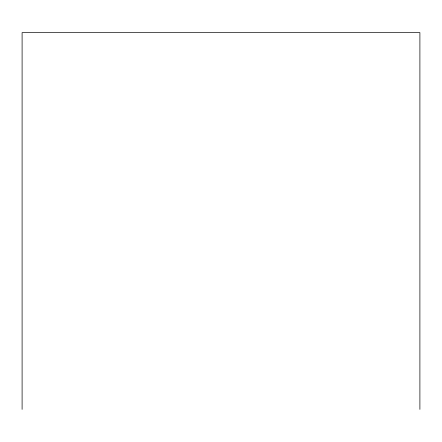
<?xml version="1.0" encoding="UTF-8"?>
<svg xmlns="http://www.w3.org/2000/svg" width="442" height="442" viewBox="0 0 442 442"><rect width="100%" height="100%" fill="white"/><g stroke="black" fill="none" stroke-linecap="round" stroke-linejoin="round"><path stroke-width="0.66" d="M419.9 409.386L419.9 32.614L22.1 32.614L22.1 409.386"/></g></svg>
